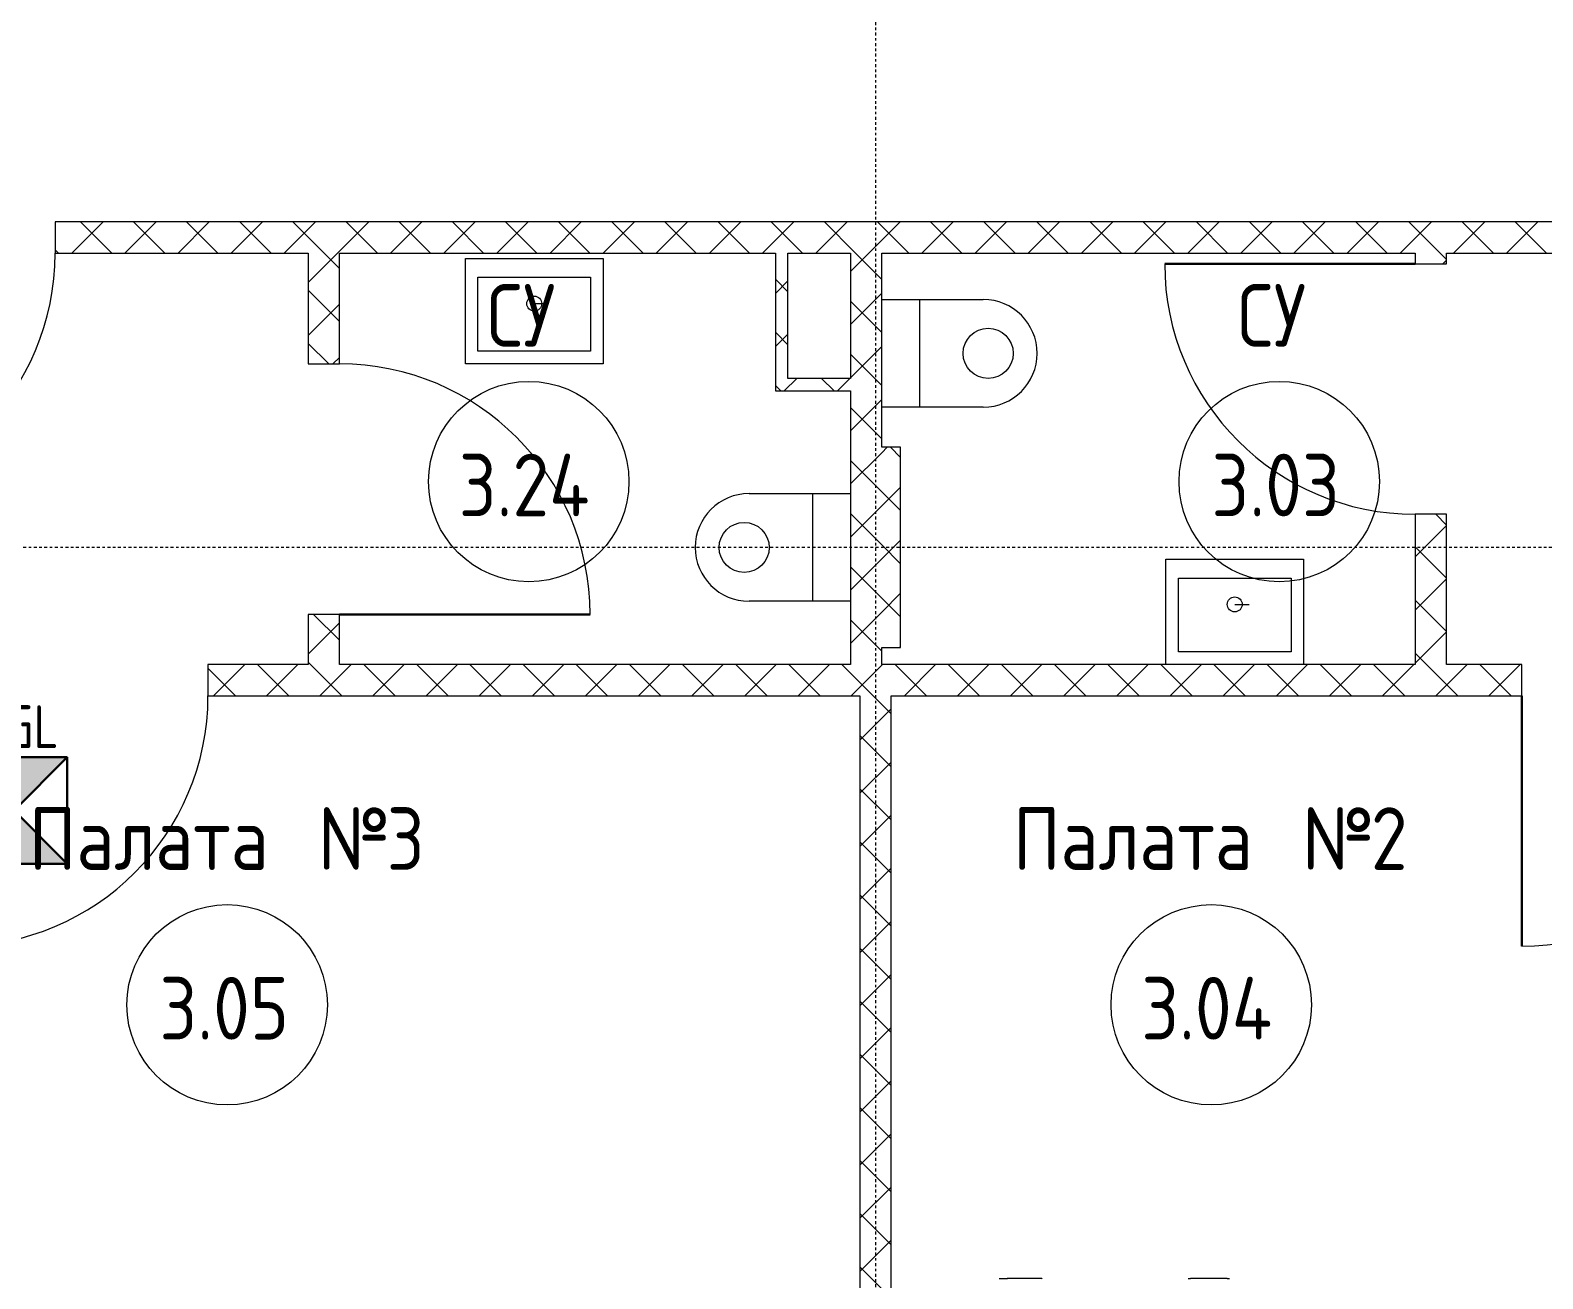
# Model space of a CAD drawing. Header units: millimetres. Extents: x -174154 to -170572, y -111302 to -109817.
# Drawn here: x -172492.8 to -172432.5, y -110911.5 to -110861.6 of the extents above; entities that cross this region are included whole.
import ezdxf

# ---------------------------------------------------------------- set-up
doc = ezdxf.new("R2010")
doc.units = ezdxf.units.MM
doc.linetypes.add('ACAD_ISO02W100', pattern=[15, 12, -3])
doc.linetypes.add('ADSK_Линия сетки', pattern=[21, 12, -3, 3, -3])
for name, color, linetype, lineweight in [('!Подложка', 252, 'ACAD_ISO02W100', 25), ('Двери', 7, 'Continuous', 18), ('Марки помещений', 7, 'Continuous', 18), ('ОПС', 1, 'Continuous', 30), ('Оси', 7, 'Continuous', 9), ('Панель', 7, 'Continuous', 18), ('ПС', 1, 'Continuous', 50), ('Сантехнические приборы', 7, 'Continuous', 18), ('Специальное оборудование', 7, 'Continuous', 18), ('Стены разрез', 7, 'Continuous', 40)]:
    doc.layers.add(name, color=color, linetype=linetype, lineweight=lineweight)
doc.styles.add('GOST Common', font='GOST Common.ttf', dxfattribs={"width": 0.9, "height": 250})
doc.styles.get("Standard").update_dxf_attribs({"font": 'GOST_A.TTF'})
pattern_1 = [(45, (30280, 12305), (-106.066, 106.066), []), (135, (30280, 12305), (-106.066, -106.066), [])]

# ---------------------------------------------------------------- blocks, each defined once
blk = doc.blocks.new('*U9')
at = {"layer": 'ОПС', "lineweight": 25, "ltscale": 10}
h = blk.add_hatch(color=5, dxfattribs=at)
h.dxf.hatch_style = 1
h.paths.add_polyline_path([(-0.1, 299.7), (-0.1, 0.5), (296.9, 0.5), (148.4, 150.1), (296.9, 299.7)])
at = {"layer": 'ОПС', "color": 5, "ltscale": 100}
blk.add_lwpolyline([(-0.1, 299.7), (296.9, 299.7), (296.9, 0.5), (-0.1, 0.5)], close=True, dxfattribs=at)
blk.add_lwpolyline([(296.9, 299.7), (148.4, 150.1), (296.9, 0.5)], dxfattribs=at)
at = {"layer": 'ПС', "color": 0, "ltscale": 300, "insert": (155.5, 385.2), "char_height": 120, "width": 171.598, "attachment_point": 5, "bg_fill": 3, "box_fill_scale": 1, "bg_fill_color": 256, "bg_fill_transparency": 0}
blk.add_mtext('BGL', dxfattribs=at)
blk = doc.blocks.new('Medical_All_ARJO_Enterprise-8000_Patient-Bed - Citadel-V2-В_АР_ПЭ_03 Этаж')
at = {"layer": 'Специальное оборудование'}
for p, q in [((-177.6, -516), (-180.3, -516)), ((-172.9, -516), (-177.6, -516)), ((-172.9, -514.8), (-172.9, -516)), ((-172.9, -516), (-27.7, -516)), ((-27.7, -516), (-27.7, -514.8)), ((-23.1, -516), (-27.7, -516)), ((-20.3, -516), (-23.1, -516)), ((568.2, -516), (704.7, -516)), ((718.3, -516), (704.7, -516)), ((728.2, -516), (718.3, -516)), ((732.2, -516), (728.2, -516))]:
    blk.add_line(p, q, dxfattribs=at)
at = {"layer": 'Специальное оборудование', "flags": 128}
for points in [[(-180.3, -516), (-181.7, -515.7), (-183, -515.1)], [(-17.6, -515.1), (-18.9, -515.7), (-20.3, -516)], [(736.3, -515.1), (734.3, -515.7), (732.2, -516)]]:
    blk.add_lwpolyline(points, dxfattribs=at)
at = {"layer": 'Специальное оборудование'}
for centre in [(568.2, -482.2), (704.7, -482.2)]:
    blk.add_ellipse(centre, major_axis=(0, 33.7), ratio=0.34202, start_param=2.879793, end_param=3.141593, dxfattribs=at)
blk = doc.blocks.new('ADSK_Умывальник со смесителем - Умывальник-246140-В_АР_ПЭ_03 Этаж')
at = {"layer": 'Сантехнические приборы'}
for p, q in [((-275, -420), (-275, 0)), ((-275, 0), (275, 0)), ((275, 0), (275, -420)), ((-225, -370), (-225, -75)), ((-225, -75), (225, -75)), ((225, -75), (225, -370)), ((0, -180), (57, -180)), ((275, -420), (-275, -420)), ((225, -370), (-225, -370))]:
    blk.add_line(p, q, dxfattribs=at)
blk.add_circle((0, -180), 30, dxfattribs=at)
blk = doc.blocks.new('ADSK_Унитаз_ГОСТ 30493-96 - С прямым выпуском-123696-В_АР_ПЭ_03 Этаж')
at = {"layer": 'Сантехнические приборы', "lineweight": 9}
for p, q in [((0, 215), (405, 215)), ((150, 215), (150, -215)), ((405, -215), (0, -215))]:
    blk.add_line(p, q, dxfattribs=at)
blk.add_circle((424.5, 0), 100, dxfattribs=at)
blk.add_arc((405, 0), 215, 270, 90, dxfattribs=at)
blk = doc.blocks.new('AC_Дверь_Однопольная_ПВХ - 960х2080h В Вл Л с доводчиком-799821-В_АР_ПЭ_03 Этаж')
at = {"layer": 'Панель', "lineweight": 30}
blk.add_line((500, 62.5), (500, 1062.5), dxfattribs=at)
at = {"layer": 'Панель'}
blk.add_arc((500, 62.5), 1000, 90, 180, dxfattribs=at)
blk = doc.blocks.new('ADSK_Умывальник со смесителем - Умывальник-V5-В_АР_ПЭ_03 Этаж')
at = {"layer": 'Сантехнические приборы'}
for p, q in [((-275, -420), (-275, 0)), ((-275, 0), (275, 0)), ((275, 0), (275, -420)), ((-225, -370), (-225, -75)), ((-225, -75), (225, -75)), ((225, -75), (225, -370)), ((0, -180), (57, -180)), ((225, -370), (-225, -370))]:
    blk.add_line(p, q, dxfattribs=at)
blk.add_circle((0, -180), 30, dxfattribs=at)
blk = doc.blocks.new('AC_Дверь_Однопольная_ДеревяннаяНаружная_ГОСТ24698-81 - 960х2080h ГЛ-799317-В_АР_ПЭ_03 Этаж')
at = {"layer": 'Панель', "lineweight": 30}
blk.add_line((500, 62.5), (500, 1062.5), dxfattribs=at)
at = {"layer": 'Панель'}
blk.add_arc((500, 62.5), 1000, 90, 180, dxfattribs=at)
blk = doc.blocks.new('ADSK_Марка_Помещение_2_ГОСТ21-501-2011 - Имя и Категория-86712-В_АР_ПЭ_03 Этаж')
at = {"layer": 'Марки помещений'}
blk.add_circle((0, 0), 4, dxfattribs=at)
blk = doc.blocks.new('A$C7b4e20c5')
at = {"layer": 'Стены разрез', "lineweight": 20, "true_color": 0x636466}
h = blk.add_hatch(dxfattribs=at)
h.set_pattern_fill('FP_1', color=251, style=0, pattern_type=2)
h.set_pattern_definition(pattern_1)
h.paths.add_polyline_path([(12807.5, 6640), (12807.5, 6765), (12009.1, 6765), (12009.1, 6640), (12138.9, 6640)])
h.paths.add_polyline_path([(11009.1, 6640), (11009.1, 6765), (4555, 6765), (4555, 6640), (10109.1, 6640)])
h.paths.add_polyline_path([(3555, 6640), (3555, 6765), (2555, 6765), (2555, 6640), (3125.2, 6640)])
h = blk.add_hatch(dxfattribs=at)
h.set_pattern_fill('FP_1', color=251, style=0, pattern_type=2)
h.set_pattern_definition(pattern_1)
h.paths.add_polyline_path([(5690.1, 4997.5), (5690.1, 5197.5), (5565.1, 5197.5), (5565.1, 4997.5)])
h.paths.add_polyline_path([(5690.1, 6197.5), (5690.1, 6640), (5565.1, 6640), (5565.1, 6197.5)])
h = blk.add_hatch(dxfattribs=at)
h.set_pattern_fill('FP_1', color=251, style=0, pattern_type=2)
h.set_pattern_definition(pattern_1)
h.paths.add_polyline_path([(7480, 6140), (7480, 6640), (7430, 6640), (7430, 6140)])
h = blk.add_hatch(dxfattribs=at)
h.set_pattern_fill('FP_1', color=251, style=0, pattern_type=2)
h.set_pattern_definition(pattern_1)
h.paths.add_polyline_path([(7855, 4997.5), (7855, 6640), (7730, 6640), (7730, 4997.5)])
h = blk.add_hatch(dxfattribs=at)
h.set_pattern_fill('FP_1', color=251, style=0, pattern_type=2)
h.set_pattern_definition(pattern_1)
h.paths.add_polyline_path([(10109.1, 4997.5), (10109.1, 5597.5), (9984.1, 5597.5), (9984.1, 4997.5)])
h.paths.add_polyline_path([(9984.1, 6597.5), (10109.1, 6597.5), (10109.1, 6640), (9984.1, 6640)])
h = blk.add_hatch(dxfattribs=at)
h.set_pattern_fill('FP_1', color=251, style=0, pattern_type=2)
h.set_pattern_definition(pattern_1)
h.paths.add_polyline_path([(7730, 6090), (7730, 6140), (7430, 6140), (7430, 6090)])
h = blk.add_hatch(dxfattribs=at)
h.set_pattern_fill('FP_1', color=251, style=0, pattern_type=2)
h.set_pattern_definition(pattern_1)
h.paths.add_polyline_path([(7855, 5065), (7930, 5065), (7930, 5865), (7855, 5865)])
h = blk.add_hatch(dxfattribs=at)
h.set_pattern_fill('FP_1', color=251, style=0, pattern_type=2)
h.set_pattern_definition(pattern_1)
h.paths.add_polyline_path([(15143.4, 4872.5), (15317.5, 4872.5), (15317.5, 4997.5), (12734.1, 4997.5), (12734.1, 4872.5)])
h.paths.add_polyline_path([(11634.1, 4872.5), (11734.1, 4872.5), (11734.1, 4997.5), (11409.1, 4997.5), (11409.1, 4872.5), (11509.1, 4872.5)])
h.paths.add_polyline_path([(10409.1, 4872.5), (10409.1, 4997.5), (5165.1, 4997.5), (5165.1, 4872.5), (9134.3, 4872.5)])
h.paths.add_polyline_path([(4080, 4872.5), (4165.1, 4872.5), (4165.1, 4997.5), (4080, 4997.5), (4080, 4960)])
h = blk.add_hatch(dxfattribs=at)
h.set_pattern_fill('FP_1', color=251, style=0, pattern_type=2)
h.set_pattern_definition(pattern_1)
h.paths.add_polyline_path([(7767.5, 410), (7892.5, 410), (7892.5, 4872.5), (7767.5, 4872.5), (7767.5, 430)])
at = {"layer": 'Оси', "linetype": 'ADSK_Линия сетки'}
for p, q in [((7830, 16592.9), (7830, -2195)), ((32579.7, 5465), (-1856.4, 5465))]:
    blk.add_line(p, q, dxfattribs=at)
at = {"layer": 'Стены разрез', "color": 251, "lineweight": 20, "true_color": 0x636466}
for p, q in [((11009.1, 6765), (4555, 6765)), ((4555, 6765), (4555, 6640)), ((4555, 6640), (5565.1, 6640)), ((5565.1, 6640), (5565.1, 6197.5)), ((5690.1, 6640), (7430, 6640)), ((5690.1, 6197.5), (5690.1, 6640)), ((7430, 6640), (7430, 6090)), ((7480, 6640), (7730, 6640)), ((7480, 6140), (7480, 6640)), ((7730, 6640), (7730, 6140)), ((7855, 5865), (7855, 6640)), ((7855, 6640), (9984.1, 6640)), ((9984.1, 6640), (9984.1, 6597.5)), ((9984.1, 6597.5), (10109.1, 6597.5)), ((10109.1, 6597.5), (10109.1, 6640)), ((10109.1, 6640), (11009.1, 6640)), ((5565.1, 6197.5), (5690.1, 6197.5)), ((7730, 6140), (7480, 6140)), ((7430, 6090), (7730, 6090)), ((7730, 6090), (7730, 4997.5)), ((7930, 5865), (7855, 5865)), ((7930, 5065), (7930, 5865)), ((10109.1, 5597.5), (9984.1, 5597.5)), ((9984.1, 5597.5), (9984.1, 4997.5)), ((10109.1, 4997.5), (10109.1, 5597.5)), ((5690.1, 5197.5), (5565.1, 5197.5)), ((5565.1, 5197.5), (5565.1, 4997.5)), ((5690.1, 4997.5), (5690.1, 5197.5)), ((7855, 5065), (7930, 5065)), ((7855, 4997.5), (7855, 5065)), ((5565.1, 4997.5), (5165.1, 4997.5)), ((5165.1, 4997.5), (5165.1, 4872.5)), ((7730, 4997.5), (5690.1, 4997.5)), ((9984.1, 4997.5), (7855, 4997.5)), ((10409.1, 4997.5), (10109.1, 4997.5)), ((10409.1, 4872.5), (10409.1, 4997.5)), ((5165.1, 4872.5), (7767.5, 4872.5)), ((7767.5, 4872.5), (7767.5, 430)), ((7892.5, 430), (7892.5, 4872.5)), ((7892.5, 4872.5), (10409.1, 4872.5))]:
    blk.add_line(p, q, dxfattribs=at)
at = {"layer": 'Двери', "color": 251, "lineweight": 20, "true_color": 0x636466}
for name, p, rotation in [('AC_Дверь_Однопольная_ДеревяннаяНаружная_ГОСТ24698-81 - 960х2080h ГЛ-799317-В_АР_ПЭ_03 Этаж', (4055, 6702.5), 180), ('AC_Дверь_Однопольная_ПВХ - 960х2080h В Вл Л с доводчиком-799821-В_АР_ПЭ_03 Этаж', (10046.6, 6097.5), 89.99999999999984), ('AC_Дверь_Однопольная_ПВХ - 960х2080h В Вл Л с доводчиком-799821-В_АР_ПЭ_03 Этаж', (5627.6, 5697.5), 269.9999999999998), ('AC_Дверь_Однопольная_ДеревяннаяНаружная_ГОСТ24698-81 - 960х2080h ГЛ-799317-В_АР_ПЭ_03 Этаж', (4665.1, 4935), 180), ('AC_Дверь_Однопольная_ДеревяннаяНаружная_ГОСТ24698-81 - 960х2080h ГЛ-799317-В_АР_ПЭ_03 Этаж', (10909.1, 4935), 180)]:
    blk.add_blockref(name, p, dxfattribs=dict(at, rotation=rotation))
at = {"layer": 'Марки помещений', "color": 251, "lineweight": 20, "true_color": 0x636466, "xscale": 99.99999999999993, "yscale": 99.99999999999993, "zscale": 99.99999999999993}
for p in [(6445.6, 5727.7), (9441.5, 5727.7), (5241.6, 3638.5), (9170, 3638.5)]:
    blk.add_blockref('ADSK_Марка_Помещение_2_ГОСТ21-501-2011 - Имя и Категория-86712-В_АР_ПЭ_03 Этаж', p, dxfattribs=at)
at = {"layer": 'Сантехнические приборы', "color": 251, "lineweight": 20, "true_color": 0x636466}
for name, p in [('ADSK_Умывальник со смесителем - Умывальник-246140-В_АР_ПЭ_03 Этаж', (6467.5, 6618.5)), ('ADSK_Унитаз_ГОСТ 30493-96 - С прямым выпуском-123696-В_АР_ПЭ_03 Этаж', (7855, 6240)), ('ADSK_Умывальник со смесителем - Умывальник-V5-В_АР_ПЭ_03 Этаж', (9263.6, 5417.5))]:
    blk.add_blockref(name, p, dxfattribs=at)
at = {"layer": 'Сантехнические приборы', "color": 251, "lineweight": 20, "true_color": 0x636466, "rotation": 180}
blk.add_blockref('ADSK_Унитаз_ГОСТ 30493-96 - С прямым выпуском-123696-В_АР_ПЭ_03 Этаж', (7730, 5465), dxfattribs=at)
at = {"layer": 'Специальное оборудование', "color": 251, "lineweight": 20, "true_color": 0x636466, "rotation": 180}
blk.add_blockref('Medical_All_ARJO_Enterprise-8000_Patient-Bed - Citadel-V2-В_АР_ПЭ_03 Этаж', (9060, 2030), dxfattribs=at)
at = {"layer": 'Марки помещений', "color": 251, "lineweight": 20, "true_color": 0x636466, "char_height": 250, "attachment_point": 1, "style": 'GOST Common'}
for s, insert, width in [('СУ', (6278.9, 6516.4), 411.266), ('СУ', (9274.8, 6516.4), 411.266), ('3.24', (6166, 5839.1), 685.443), ('3.03', (9170.8, 5839.1), 663.797), ('Палата', (4449.9, 4427.1), 1305.949), ('\\fGOST Common|b0|i0|c204|p34|;\\W.9;№', (5604.8, 4427.1), 331.899), ('\\fGOST Common|b0|i0|c204|p34|;\\W.9;3', (5878.7, 4427.1), 194.81), ('Палата', (8378.3, 4427.1), 1305.949), ('\\fGOST Common|b0|i0|c204|p34|;\\W.9;№', (9533.2, 4427.1), 331.899), ('\\fGOST Common|b0|i0|c204|p34|;\\W.9;2', (9807, 4427.1), 194.81), ('3.05', (4971, 3749.8), 663.797), ('3.04', (8890.4, 3749.8), 685.443)]:
    blk.add_mtext(s, dxfattribs=dict(at, insert=insert, width=width))

msp = doc.modelspace()

# ---------------------------------------------------------------- block references
at = {"layer": 'ПС', "color": 0, "xscale": 0.01424277820484836, "yscale": 0.01424277820484836, "zscale": 0.01424277820484836}
msp.add_blockref('*U9', (-172495.589, -110894.907), dxfattribs=at)

# ---------------------------------------------------------------- next in the draw order: block references
at = {"layer": '!Подложка', "ltscale": 20, "xscale": 0.01, "yscale": 0.01, "zscale": 0.01}
msp.add_blockref('A$C7b4e20c5', (-172537.389, -110936.912), dxfattribs=at)

doc.saveas('drawing.dxf')
